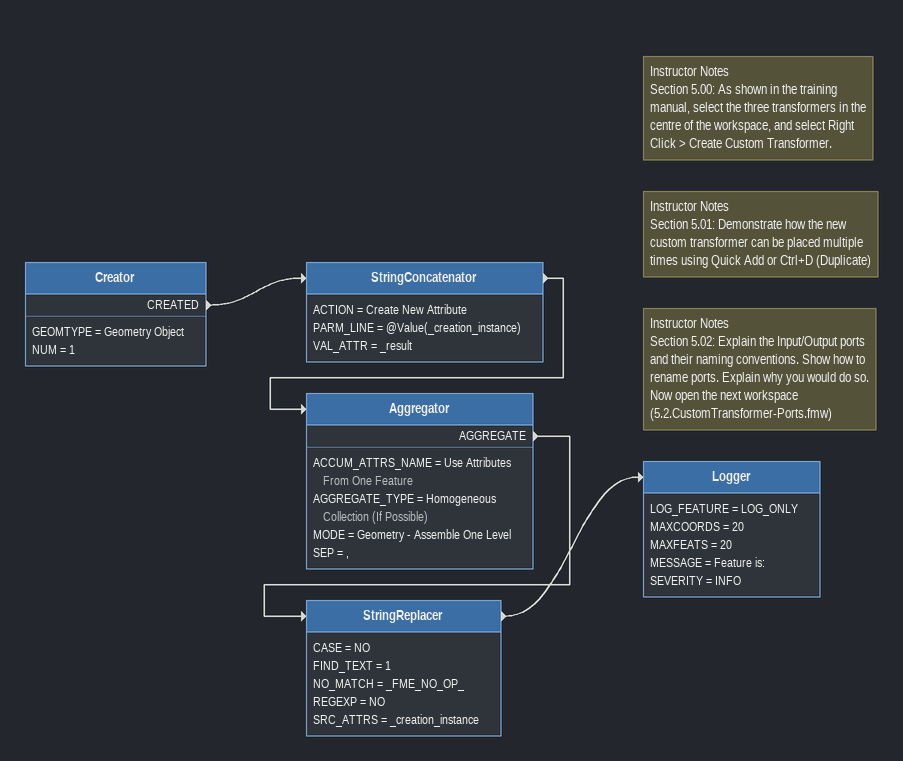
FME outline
Creator
    GEOMTYPE = Geometry Object
    NUM = 1
    CREATED -> StringConcatenator
Note: Instructor Notes / Section 5.00: As shown in the training manual, select the three transformers in the centre of the workspace, and select Right Click > Create Custom Transformer.
StringConcatenator
    ACTION = Create New Attribute
    PARM_LINE = @Value(_creation_instance)
    VAL_ATTR = _result
    -> Aggregator
Aggregator
    ACCUM_ATTRS_NAME = Use Attributes From One Feature
    AGGREGATE_TYPE = Homogeneous Collection (If Possible)
    MODE = Geometry - Assemble One Level
    SEP = ,
    AGGREGATE -> StringReplacer
StringReplacer
    CASE = NO
    FIND_TEXT = 1
    NO_MATCH = _FME_NO_OP_
    REGEXP = NO
    SRC_ATTRS = _creation_instance
    -> Logger
Note: Instructor Notes / Section 5.01: Demonstrate how the new custom transformer can be placed multiple times using Quick Add or Ctrl+D (Duplicate)
Note: Instructor Notes / Section 5.02: Explain the Input/Output ports and their naming conventions. Show how to rename ports. Explain why you would do so. / Now open the next workspace (5.2.CustomTransformer-Ports.fmw)
Logger
    LOG_FEATURE = LOG_ONLY
    MAXCOORDS = 20
    MAXFEATS = 20
    MESSAGE = Feature is:
    SEVERITY = INFO
